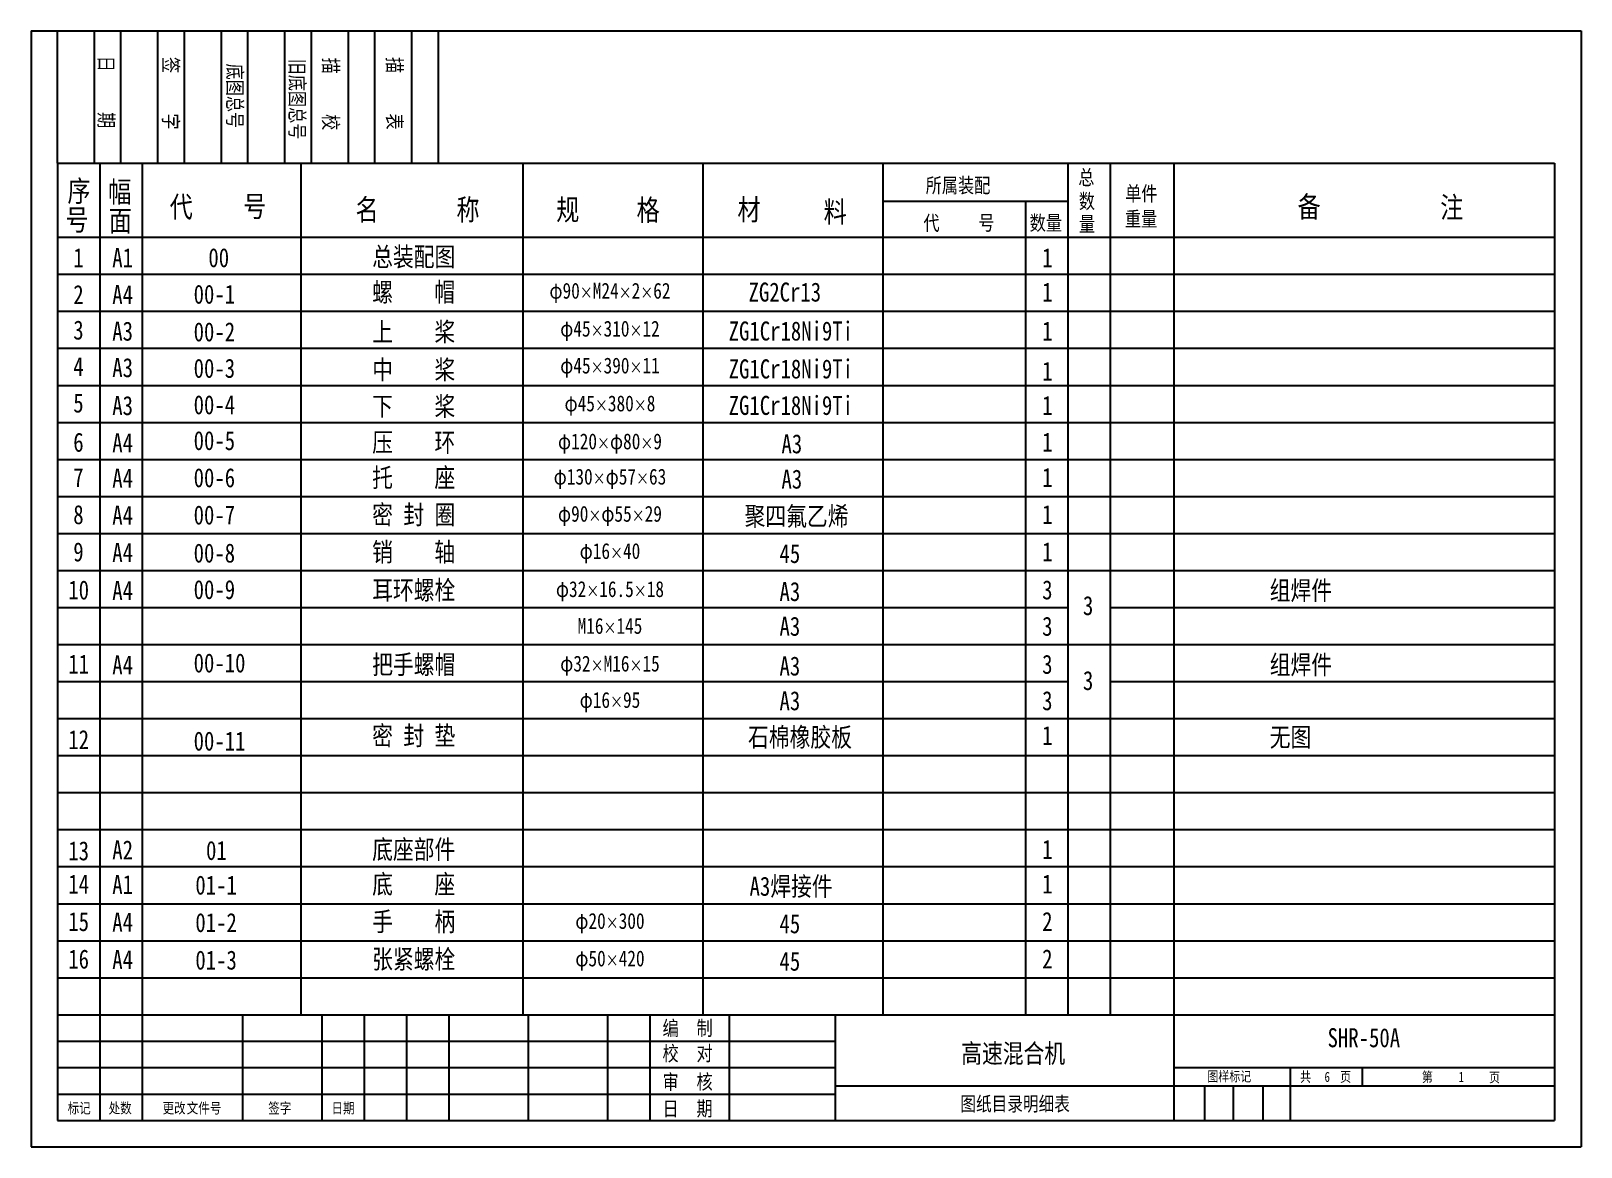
# Model space of a CAD drawing. Extents: x 196 to 489, y 195 to 406.
import ezdxf

# ---------------------------------------------------------------- set-up
doc = ezdxf.new("R2010")
doc.units = 0
doc.header["$LTSCALE"] = 10.5
doc.header["$MEASUREMENT"] = 0
doc.layers.get('0').update_dxf_attribs({"color": 2, "linetype": 'CONTINUOUS'})
doc.layers.add('SMPEN_THICK', color=7, linetype='CONTINUOUS')
doc.styles.add('HZDX', font='simsun.ttf', dxfattribs={"width": 0.8, "height": 5.5})

msp = doc.modelspace()

# ---------------------------------------------------------------- linework, layer by layer
at = {"layer": 'SMPEN_THICK'}
for p, q in [((196, 406.49), (196, 195.49)), ((196, 406.49), (489, 406.49)), ((201, 381.49), (201, 406.49)), ((208, 381.49), (208, 406.49)), ((213, 381.49), (213, 406.49)), ((220, 381.49), (220, 406.49)), ((225, 381.49), (225, 406.49)), ((232, 381.49), (232, 406.49)), ((237, 381.49), (237, 406.49)), ((244, 381.49), (244, 406.49)), ((249, 381.49), (249, 406.49)), ((256, 381.49), (256, 406.49)), ((261, 381.49), (261, 406.49)), ((268, 381.49), (268, 406.49)), ((273, 381.49), (273, 406.49)), ((489, 406.49), (489, 195.49)), ((201, 381.49), (484, 381.49)), ((201, 381.49), (201, 200.49)), ((209, 381.49), (209, 200.49)), ((217, 381.49), (217, 220.49)), ((247, 381.49), (247, 220.49)), ((289, 381.49), (289, 220.49)), ((323, 381.49), (323, 220.49)), ((357, 381.49), (357, 220.49)), ((392, 381.49), (392, 220.49)), ((400, 381.49), (400, 220.49)), ((412, 381.49), (412, 200.49)), ((484, 381.49), (484, 200.49)), ((357, 374.3), (392, 374.3)), ((384, 374.3), (384, 220.49)), ((201, 367.49), (484, 367.49)), ((201, 362.69), (201, 200.49)), ((201, 360.49), (484, 360.49)), ((201, 353.49), (484, 353.49)), ((201, 346.49), (484, 346.49)), ((201, 339.49), (484, 339.49)), ((201, 332.49), (484, 332.49)), ((201, 325.49), (484, 325.49)), ((201, 318.49), (484, 318.49)), ((201, 311.49), (484, 311.49)), ((201, 304.49), (484, 304.49)), ((201, 304.42), (201, 200.49)), ((201, 297.49), (392, 297.49)), ((400, 297.49), (484, 297.49)), ((201, 290.49), (400, 290.49)), ((400, 290.49), (484, 290.49)), ((201, 283.49), (392, 283.49)), ((400, 283.49), (484, 283.49)), ((201, 276.49), (400, 276.49)), ((400, 276.49), (484, 276.49)), ((201, 269.49), (484, 269.49)), ((201, 262.49), (484, 262.49)), ((201, 255.49), (484, 255.49)), ((201, 248.49), (484, 248.49)), ((201, 241.49), (484, 241.49)), ((201, 234.49), (484, 234.49)), ((201, 227.49), (484, 227.49)), ((201, 220.49), (484, 220.49)), ((217, 220.49), (217, 200.49)), ((236, 220.49), (236, 200.49)), ((251, 220.49), (251, 200.49)), ((259, 220.49), (259, 200.49)), ((267, 220.49), (267, 200.49)), ((275, 220.49), (275, 200.49)), ((290, 220.49), (290, 200.49)), ((305, 220.49), (305, 200.49)), ((313, 220.49), (313, 200.49)), ((328, 220.49), (328, 200.49)), ((348, 220.49), (348, 200.49)), ((201, 215.49), (348, 215.49)), ((201, 210.49), (348, 210.49)), ((412, 210.49), (484, 210.49)), ((434, 210.49), (434, 200.49)), ((447.64, 210.49), (447.64, 207.09)), ((201, 205.49), (348, 205.49)), ((348, 207.08), (412, 207.08)), ((412, 207.08), (484, 207.08)), ((417.8, 207.08), (417.8, 200.49)), ((423.25, 207.08), (423.25, 200.49)), ((428.88, 207.08), (428.88, 200.49)), ((201, 200.49), (484, 200.49)), ((196, 195.49), (489, 195.49))]:
    msp.add_line(p, q, dxfattribs=at)

# ---------------------------------------------------------------- texts
at = {"color": 2, "linetype": 'BYBLOCK', "char_height": 3, "attachment_point": 5, "style": 'HZDX'}
for s, insert in [('φ90\\H2.25;×\\H3;M24\\H2.25;×\\H3;2\\H2.25;×\\H3;62', (305.44, 356.97)), ('φ45\\H2.25;×\\H3;310\\H2.25;×\\H3;12', (305.44, 349.8)), ('φ45\\H2.25;×\\H3;390\\H2.25;×\\H3;11', (305.44, 342.83)), ('φ45\\H2.25;×\\H3;380\\H2.25;×\\H3;8', (305.44, 335.67)), ('φ120\\H2.25;×\\H3;φ80\\H2.25;×\\H3;9', (305.44, 328.49)), ('φ130\\H2.25;×\\H3;φ57\\H2.25;×\\H3;63', (305.44, 321.82)), ('φ90\\H2.25;×\\H3;φ55\\H2.25;×\\H3;29', (305.44, 314.8)), ('φ16\\H2.25;×\\H3;40', (305.44, 307.76)), ('φ32\\H2.25;×\\H3;16.5\\H2.25;×\\H3;18', (305.44, 300.56)), ('M16\\H2.25;×\\H3;145', (305.44, 293.99)), ('φ32\\H2.25;×\\H3;M16\\H2.25;×\\H3;15', (305.44, 286.48)), ('φ16\\H2.25;×\\H3;95', (305.44, 279.6)), ('φ20\\H2.25;×\\H3;300', (305.44, 237.82)), ('φ50\\H2.25;×\\H3;420', (305.44, 230.73))]:
    msp.add_mtext(s, dxfattribs=dict(at, insert=insert))
at = {"layer": 'SMPEN_THICK', "style": 'HZDX', "width": 0.8}
for s, p in [('签     字', (221.02, 401.57)), ('描     表', (263.31, 401.57)), ('日     期', (208.83, 401.82)), ('底图总号', (233.15, 400.33)), ('旧底图总号', (244.93, 401.26)), ('描     校', (251.25, 401.44))]:
    msp.add_text(s, height=2.8, rotation=270, dxfattribs=at).set_placement(p)
for s, height, p in [('序', 4, (202.89, 374.23)), ('幅', 4, (210.61, 374.08)), ('所属装配', 2.8, (365.12, 375.9)), ('总', 2.8, (393.96, 377.41)), ('代', 4, (222.21, 371.25)), ('号', 4, (236.11, 371.34)), ('名', 4, (257.35, 370.71)), ('称', 4, (276.43, 370.71)), ('规', 4, (295.28, 370.71)), ('格', 4, (310.48, 370.64)), ('材', 4, (329.54, 370.73)), ('数', 2.8, (394.07, 372.91)), ('单件', 2.8, (402.83, 374.36)), ('备', 4, (435.42, 371.25)), ('注', 4, (462.39, 371.15)), ('号', 4, (202.52, 368.79)), ('面', 4, (210.7, 368.6)), ('料', 4, (345.84, 370.28)), ('重量', 2.8, (402.78, 369.55)), ('代', 2.8, (364.69, 368.78)), ('号', 2.8, (375.08, 368.81)), ('数量', 2.8, (384.78, 368.8)), ('量', 2.8, (394.1, 368.59)), ('1', 3.6, (203.99, 361.83)), ('A1', 3.6, (211.36, 361.83)), ('00', 3.6, (229.53, 361.83)), ('总装配图', 3.6, (260.49, 362)), ('1', 3.6, (387.14, 361.83)), ('2', 3.6, (203.99, 354.85)), ('A4', 3.6, (211.36, 354.85)), ('00-1', 3.6, (226.74, 354.92)), ('螺    帽', 3.6, (260.49, 355.33)), ('ZG2Cr13', 3.6, (331.64, 355.33)), ('1', 3.6, (387.14, 355.33)), ('3', 3.6, (203.99, 348.15)), ('上    桨', 3.6, (260.49, 347.81)), ('ZG1Cr18Ni9Ti', 3.6, (327.88, 347.97)), ('A3', 3.6, (211.36, 347.94)), ('00-2', 3.6, (226.74, 347.81)), ('1', 3.6, (387.14, 347.97)), ('4', 3.6, (203.99, 341.25)), ('A3', 3.6, (211.36, 341.04)), ('00-3', 3.6, (226.74, 340.92)), ('中    桨', 3.6, (260.49, 340.64)), ('ZG1Cr18Ni9Ti', 3.6, (327.88, 340.8)), ('1', 3.6, (387.14, 340.37)), ('5', 3.6, (203.99, 334.35)), ('A3', 3.6, (211.36, 333.87)), ('00-4', 3.6, (226.74, 334.02)), ('下    桨', 3.6, (260.49, 333.74)), ('ZG1Cr18Ni9Ti', 3.6, (327.88, 333.9)), ('1', 3.6, (387.14, 333.9)), ('6', 3.6, (203.99, 326.94)), ('A4', 3.6, (211.36, 326.84)), ('00-5', 3.6, (226.74, 327.25)), ('压    环', 3.6, (260.49, 326.92)), ('A3', 3.6, (337.86, 326.64)), ('1', 3.6, (387.14, 326.96)), ('7', 3.6, (203.99, 320.27)), ('A4', 3.6, (211.36, 320.16)), ('00-6', 3.6, (226.74, 320.23)), ('托    座', 3.6, (260.49, 320.25)), ('A3', 3.6, (337.86, 319.97)), ('1', 3.6, (387.14, 320.29)), ('8', 3.6, (203.99, 313.25)), ('A4', 3.6, (211.36, 313.15)), ('00-7', 3.6, (226.74, 313.19)), ('密 封 圈', 3.6, (260.49, 313.23)), ('聚四氟乙烯', 3.6, (330.88, 312.95)), ('1', 3.6, (387.14, 313.27)), ('9', 3.6, (203.99, 306.21)), ('A4', 3.6, (211.36, 306.1)), ('00-8', 3.6, (226.74, 305.99)), ('销    轴', 3.6, (260.49, 306.19)), ('45', 3.6, (337.49, 305.9)), ('1', 3.6, (387.14, 306.22)), ('10', 3.6, (203.05, 299.01)), ('A4', 3.6, (211.36, 298.91)), ('00-9', 3.6, (226.74, 299.08)), ('耳环螺栓', 3.6, (260.49, 298.99)), ('A3', 3.6, (337.49, 298.71)), ('3', 3.6, (387.14, 299.03)), ('组焊件', 3.6, (430.16, 298.91)), ('3', 3.6, (394.85, 296.05)), ('A3', 3.6, (337.49, 292.14)), ('3', 3.6, (387.14, 292.14)), ('11', 3.6, (203.05, 285.01)), ('A4', 3.6, (211.36, 284.83)), ('00-10', 3.6, (226.74, 285.21)), ('把手螺帽', 3.6, (260.49, 284.91)), ('A3', 3.6, (337.49, 284.63)), ('3', 3.6, (387.14, 284.95)), ('组焊件', 3.6, (430.16, 284.88)), ('3', 3.6, (394.85, 281.88)), ('A3', 3.6, (337.49, 278.06)), ('3', 3.6, (387.14, 278.07)), ('密 封 垫', 3.6, (260.49, 271.46)), ('12', 3.6, (203.05, 270.71)), ('00-11', 3.6, (226.74, 270.44)), ('石棉橡胶板', 3.6, (331.54, 271.18)), ('1', 3.6, (387.14, 271.49)), ('无图', 3.6, (430.16, 271.18)), ('13', 3.6, (203.05, 249.69)), ('A2', 3.6, (211.36, 249.85)), ('01', 3.6, (229.09, 249.76)), ('底座部件', 3.6, (260.49, 249.94)), ('1', 3.6, (387.14, 249.97)), ('14', 3.6, (203.05, 243.41)), ('A1', 3.6, (211.36, 243.3)), ('01-1', 3.6, (227.07, 243.21)), ('底    座', 3.6, (260.49, 243.38)), ('A3焊接件', 3.6, (331.83, 242.99)), ('1', 3.6, (387.14, 243.42)), ('手    柄', 3.6, (260.49, 236.3)), ('15', 3.6, (203.05, 236.32)), ('A4', 3.6, (211.36, 236.21)), ('01-2', 3.6, (227.07, 236.12)), ('45', 3.6, (337.49, 235.9)), ('2', 3.6, (387.14, 236.33)), ('16', 3.6, (203.05, 229.23)), ('A4', 3.6, (211.36, 229.12)), ('01-3', 3.6, (227.07, 229.03)), ('张紧螺栓', 3.6, (260.49, 229.21)), ('45', 3.6, (337.49, 228.82)), ('2', 3.6, (387.14, 229.25)), ('编', 2.8, (315.38, 216.54)), ('制', 2.8, (321.8, 216.57)), ('SHR-50A', 3.6, (441.09, 214.35)), ('校', 2.8, (315.38, 211.77)), ('对', 2.8, (321.8, 211.79)), ('高速混合机', 3.6, (371.84, 211.38)), ('审', 2.8, (315.38, 206.4)), ('核', 2.8, (321.8, 206.42)), ('图样标记', 1.9, (418.37, 207.89)), ('共', 1.9, (435.89, 207.8)), ('6', 1.9, (440.51, 207.8)), ('页', 1.9, (443.48, 207.8)), ('第', 1.9, (458.92, 207.78)), ('1', 1.9, (465.85, 207.8)), ('页', 1.9, (471.61, 207.71)), ('图纸目录明细表', 2.71, (371.68, 202.29)), ('标记', 2, (202.92, 201.84)), ('处数', 2, (210.68, 201.84)), ('更改', 2, (220.86, 201.84)), ('文件号', 2, (225.43, 201.84)), ('签字', 2, (240.85, 201.84)), ('日期', 2, (252.8, 201.84)), ('日', 2.8, (315.38, 201.33)), ('期', 2.8, (321.8, 201.36))]:
    msp.add_text(s, height=height, dxfattribs=at).set_placement(p)

doc.saveas('drawing.dxf')
